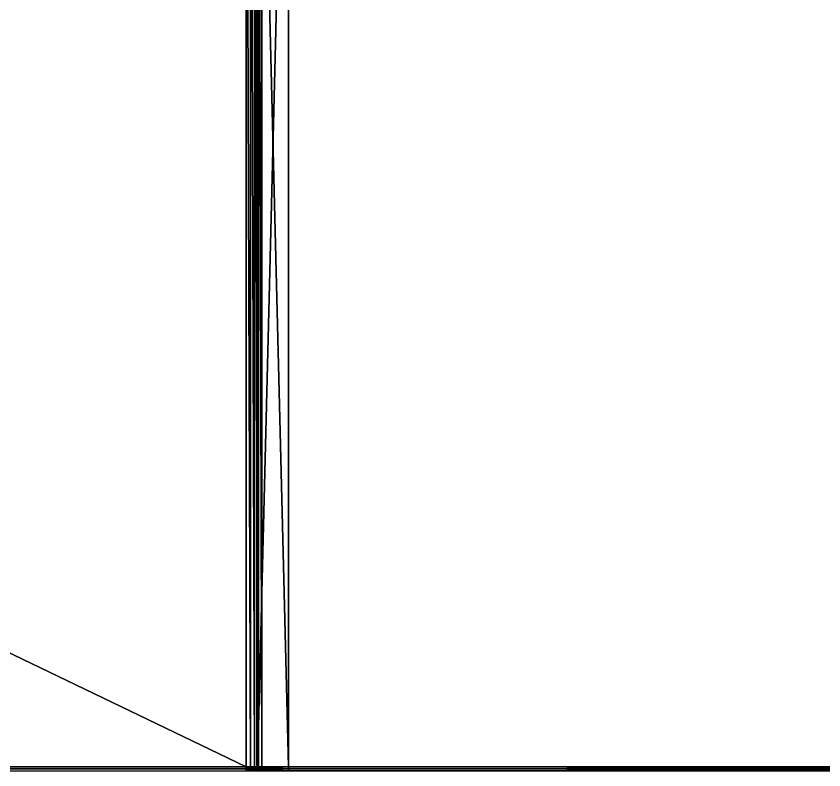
# Model space of a CAD drawing. Extents: x -683 to 86, y -225 to -3.
# Drawn here: x -305.9 to -250.4, y -114.2 to -62.4 of the extents above; entities that cross this region are included whole.
import ezdxf

# ---------------------------------------------------------------- set-up
doc = ezdxf.new("R2010")
doc.units = 0
doc.header["$MEASUREMENT"] = 0
doc.layers.get('0').update_dxf_attribs({"linetype": 'CONTINUOUS'})

msp = doc.modelspace()

# ---------------------------------------------------------------- linework, layer by layer
at = {"color": 252}
for points in [[(-499.793, -12.966, 98.63), (-499.793, -113.967, 98.63), (-290.08, -113.967, 128.705)], [(-499.793, -12.966, 98.63), (-290.08, -113.967, 128.705), (-290.08, -28.289, 128.705)]]:
    msp.add_3dface(points, dxfattribs=at)
for points in [[(-56.735, -19.311, -12.591), (-325.08, -17.108, -7.264), (-325.08, -211.232, -7.264)], [(-56.735, -19.311, -12.591), (-325.08, -211.232, -7.264), (-56.735, -209.029, -12.591)], [(-290.08, -28.289, 128.705), (-290.08, -113.967, 128.705), (-289.78, -113.967, 128.72)], [(-290.08, -28.289, 128.705), (-289.78, -113.967, 128.72), (-289.782, -28.307, 128.72)], [(-289.782, -28.307, 128.72), (-289.78, -113.967, 128.72), (-289.501, -113.967, 128.682)], [(-289.782, -28.307, 128.72), (-289.501, -113.967, 128.682), (-289.497, -28.32, 128.684)], [(-289.497, -28.32, 128.684), (-289.501, -113.967, 128.682), (-289.304, -113.967, 128.608)], [(-289.497, -28.32, 128.684), (-289.304, -113.967, 128.608), (-289.304, -28.324, 128.608)], [(-289.304, -28.324, 128.608), (-289.304, -113.967, 128.608), (-289.351, -113.967, 128.705)], [(-289.304, -28.324, 128.608), (-289.351, -113.967, 128.705), (-289.349, -28.331, 128.705)], [(-289.349, -28.331, 128.705), (-289.351, -113.967, 128.705), (-289.233, -113.967, 128.795)], [(-289.349, -28.331, 128.705), (-289.233, -113.967, 128.795), (-289.239, -28.347, 128.798)], [(-289.304, -28.324, 128.608), (-289.304, -113.967, 128.608), (-287.159, -113.967, 127.04)], [(-289.304, -28.324, 128.608), (-287.159, -113.967, 127.04), (-287.159, -28.324, 127.04)], [(-289.304, -113.967, 128.608), (-289.304, -28.324, 128.608), (-287.159, -28.324, 127.04)], [(-289.304, -113.967, 128.608), (-287.159, -28.324, 127.04), (-287.159, -113.967, 127.04)], [(-289.239, -28.347, 128.798), (-289.233, -113.967, 128.795), (-289.004, -113.967, 128.859)], [(-289.239, -28.347, 128.798), (-289.004, -113.967, 128.859), (-289.004, -28.367, 128.859)], [(-499.793, -114.102, 98.63), (-290.08, -114.102, 128.705), (-290.08, -113.967, 128.705)], [(-499.793, -114.102, 98.63), (-290.08, -113.967, 128.705), (-499.793, -113.967, 98.63)], [(-499.793, -114.238, 98.63), (-290.08, -114.238, 128.705), (-290.08, -114.102, 128.705)], [(-499.793, -114.238, 98.63), (-290.08, -114.102, 128.705), (-499.793, -114.102, 98.63)], [(-290.08, -113.967, 128.705), (-290.08, -114.102, 128.705), (-289.768, -114.102, 128.72)], [(-290.08, -113.967, 128.705), (-289.768, -114.102, 128.72), (-289.78, -113.967, 128.72)], [(-290.08, -114.102, 128.705), (-290.08, -114.238, 128.705), (-289.768, -114.238, 128.72)], [(-290.08, -114.102, 128.705), (-289.768, -114.238, 128.72), (-289.768, -114.102, 128.72)], [(-289.501, -113.967, 128.682), (-289.78, -113.967, 128.72), (-289.768, -114.102, 128.72)], [(-289.501, -113.967, 128.682), (-289.768, -114.102, 128.72), (-289.505, -114.102, 128.687)], [(-289.768, -114.238, 128.72), (-289.505, -114.238, 128.687), (-289.505, -114.102, 128.687)], [(-289.768, -114.238, 128.72), (-289.505, -114.102, 128.687), (-289.768, -114.102, 128.72)], [(-289.304, -113.967, 128.608), (-289.501, -113.967, 128.682), (-289.505, -114.102, 128.687)], [(-289.304, -113.967, 128.608), (-289.505, -114.102, 128.687), (-289.304, -114.102, 128.608)], [(-289.304, -114.238, 128.608), (-289.304, -114.102, 128.608), (-289.505, -114.102, 128.687)], [(-289.304, -114.238, 128.608), (-289.505, -114.102, 128.687), (-289.505, -114.238, 128.687)], [(-289.233, -113.967, 128.795), (-289.351, -113.967, 128.705), (-289.35, -114.102, 128.709)], [(-289.304, -113.967, 128.608), (-289.35, -114.102, 128.709), (-289.351, -113.967, 128.705)], [(-289.233, -113.967, 128.795), (-289.35, -114.102, 128.709), (-289.248, -114.102, 128.794)], [(-289.304, -113.967, 128.608), (-289.304, -114.102, 128.608), (-289.35, -114.102, 128.709)], [(-289.304, -114.102, 128.608), (-289.304, -114.238, 128.608), (-289.35, -114.238, 128.709)], [(-289.304, -114.102, 128.608), (-289.35, -114.238, 128.709), (-289.35, -114.102, 128.709)], [(-289.248, -114.238, 128.794), (-289.248, -114.102, 128.794), (-289.35, -114.102, 128.709)], [(-289.248, -114.238, 128.794), (-289.35, -114.102, 128.709), (-289.35, -114.238, 128.709)], [(-289.304, -114.102, 128.608), (-287.159, -114.102, 127.04), (-287.159, -113.967, 127.04)], [(-289.304, -114.102, 128.608), (-287.159, -113.967, 127.04), (-289.304, -113.967, 128.608)], [(-289.304, -113.967, 128.608), (-287.159, -113.967, 127.04), (-287.159, -114.102, 127.04)], [(-289.304, -113.967, 128.608), (-287.159, -114.102, 127.04), (-289.304, -114.102, 128.608)], [(-289.304, -114.238, 128.608), (-287.159, -114.238, 127.04), (-287.159, -114.102, 127.04)], [(-289.304, -114.238, 128.608), (-287.159, -114.102, 127.04), (-289.304, -114.102, 128.608)], [(-289.304, -114.102, 128.608), (-287.159, -114.102, 127.04), (-287.159, -114.238, 127.04)], [(-289.304, -114.102, 128.608), (-287.159, -114.238, 127.04), (-289.304, -114.238, 128.608)], [(-289.004, -113.967, 128.859), (-289.233, -113.967, 128.795), (-289.248, -114.102, 128.794)], [(-289.004, -113.967, 128.859), (-289.248, -114.102, 128.794), (-289.004, -114.102, 128.859)], [(-289.004, -114.238, 128.859), (-289.004, -114.102, 128.859), (-289.248, -114.102, 128.794)], [(-289.004, -114.238, 128.859), (-289.248, -114.102, 128.794), (-289.248, -114.238, 128.794)], [(-289.004, -114.102, 128.859), (-163.244, -114.102, 146.894), (-163.244, -113.967, 146.894)], [(-289.004, -114.102, 128.859), (-163.244, -113.967, 146.894), (-289.004, -113.967, 128.859)], [(-289.004, -114.238, 128.859), (-163.244, -114.238, 146.894), (-163.244, -114.102, 146.894)], [(-289.004, -114.238, 128.859), (-163.244, -114.102, 146.894), (-289.004, -114.102, 128.859)]]:
    msp.add_3dface(points)
at = {"color": 250, "true_color": 0x393939}
for points in [[(-289.004, -28.367, 128.859), (-289.004, -113.967, 128.859), (-163.244, -113.967, 146.894)], [(-289.004, -28.367, 128.859), (-163.244, -113.967, 146.894), (-163.244, -37.556, 146.894)]]:
    msp.add_3dface(points, dxfattribs=at)

doc.saveas('drawing.dxf')
